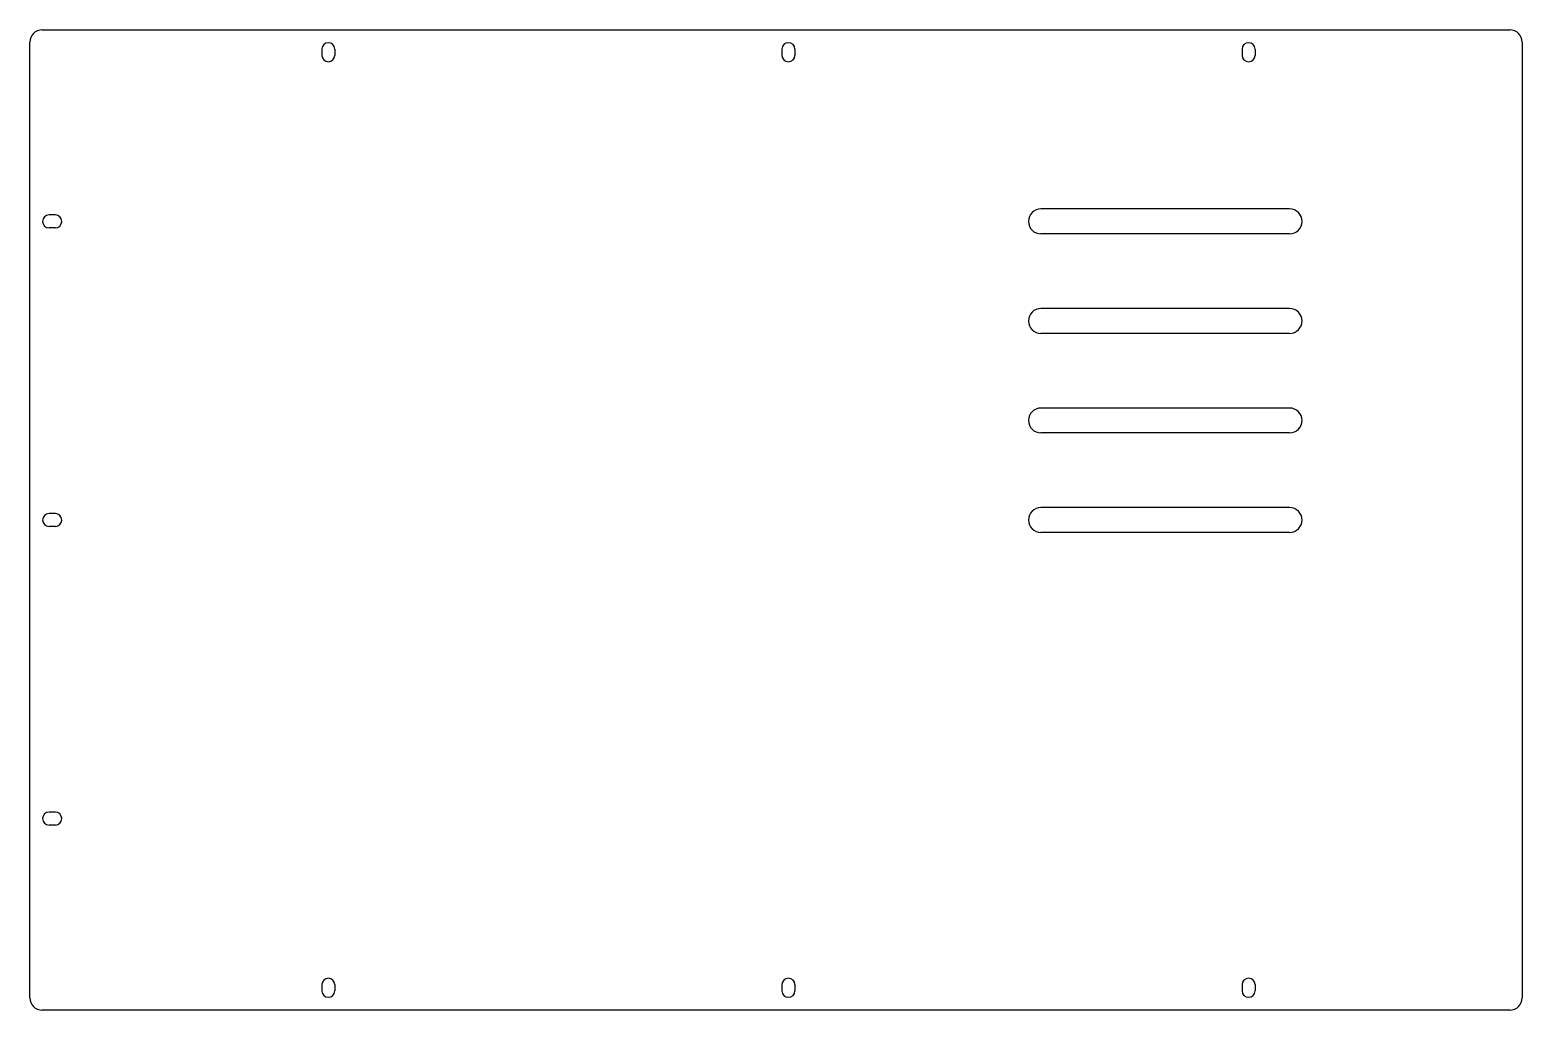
# Model space of a CAD drawing. Extents: x -406 to 194, y -120 to 274.
import ezdxf

# ---------------------------------------------------------------- set-up
doc = ezdxf.new("R2010")
doc.units = 0
doc.layers.add('Shape2DView030', color=7, linetype='CONTINUOUS')

msp = doc.modelspace()

# ---------------------------------------------------------------- linework, layer by layer
at = {"layer": 'Shape2DView030'}
for p, q in [((-401.5, 274), (188.5, 274)), ((-406.5, -115), (-406.5, 269)), ((-289.1, 266.25), (-289.1, 265)), ((-289.1, 265), (-289.1, 263.75)), ((-283.9, 266.25), (-283.9, 265)), ((-283.9, 265), (-283.9, 263.75)), ((-104.1, 266.25), (-104.1, 265)), ((-104.1, 265), (-104.1, 263.75)), ((-98.9, 266.25), (-98.9, 265)), ((-98.9, 265), (-98.9, 263.75)), ((80.9, 266.25), (80.9, 265)), ((80.9, 265), (80.9, 263.75)), ((86.1, 266.25), (86.1, 265)), ((86.1, 265), (86.1, 263.75)), ((193.5, 269), (193.5, -115)), ((-397.5, 199.6), (-398.75, 199.6)), ((-396.25, 199.6), (-397.5, 199.6)), ((100, 202), (0, 202)), ((-397.5, 194.4), (-398.75, 194.4)), ((-396.25, 194.4), (-397.5, 194.4)), ((100, 192), (0, 192)), ((100, 162), (0, 162)), ((100, 152), (0, 152)), ((100, 122), (0, 122)), ((100, 112), (0, 112)), ((-397.5, 79.6), (-398.75, 79.6)), ((-396.25, 79.6), (-397.5, 79.6)), ((100, 82), (0, 82)), ((-397.5, 74.4), (-398.75, 74.4)), ((-396.25, 74.4), (-397.5, 74.4)), ((100, 72), (0, 72)), ((-397.5, -40.4), (-398.75, -40.4)), ((-396.25, -40.4), (-397.5, -40.4)), ((-397.5, -45.6), (-398.75, -45.6)), ((-396.25, -45.6), (-397.5, -45.6)), ((-289.1, -109.75), (-289.1, -111)), ((-289.1, -111), (-289.1, -112.25)), ((-283.9, -109.75), (-283.9, -111)), ((-283.9, -111), (-283.9, -112.25)), ((-104.1, -109.75), (-104.1, -111)), ((-104.1, -111), (-104.1, -112.25)), ((-98.9, -109.75), (-98.9, -111)), ((-98.9, -111), (-98.9, -112.25)), ((80.9, -109.75), (80.9, -111)), ((80.9, -111), (80.9, -112.25)), ((86.1, -109.75), (86.1, -111)), ((86.1, -111), (86.1, -112.25)), ((188.5, -120), (-401.5, -120))]:
    msp.add_line(p, q, dxfattribs=at)
for centre, radius, start, end in [((-401.5, 269), 5, 90, 180), ((188.5, 269), 5, 0, 90), ((-286.5, 266.25), 2.6, 0, 180), ((-101.5, 266.25), 2.6, 0, 180), ((83.5, 266.25), 2.6, 0, 180), ((-286.5, 263.75), 2.6, 180, 0), ((-101.5, 263.75), 2.6, 180, 0), ((83.5, 263.75), 2.6, 180, 0), ((-398.75, 197), 2.6, 90, -90), ((-396.25, 197), 2.6, -90, 90), ((0, 197), 5, 90, -90), ((100, 197), 5, -90, 90), ((0, 157), 5, 90, -90), ((100, 157), 5, -90, 90), ((0, 117), 5, 90, -90), ((100, 117), 5, -90, 90), ((-398.75, 77), 2.6, 90, -90), ((-396.25, 77), 2.6, -90, 90), ((0, 77), 5, 90, -90), ((100, 77), 5, -90, 90), ((-398.75, -43), 2.6, 90, -90), ((-396.25, -43), 2.6, -90, 90), ((-286.5, -109.75), 2.6, 0, 180), ((-101.5, -109.75), 2.6, 0, 180), ((83.5, -109.75), 2.6, 0, 180), ((-286.5, -112.25), 2.6, 180, 0), ((-101.5, -112.25), 2.6, 180, 0), ((83.5, -112.25), 2.6, 180, 0), ((-401.5, -115), 5, 180, -90), ((188.5, -115), 5, -90, 0)]:
    msp.add_arc(centre, radius, start, end, dxfattribs=at)

doc.saveas('drawing.dxf')
